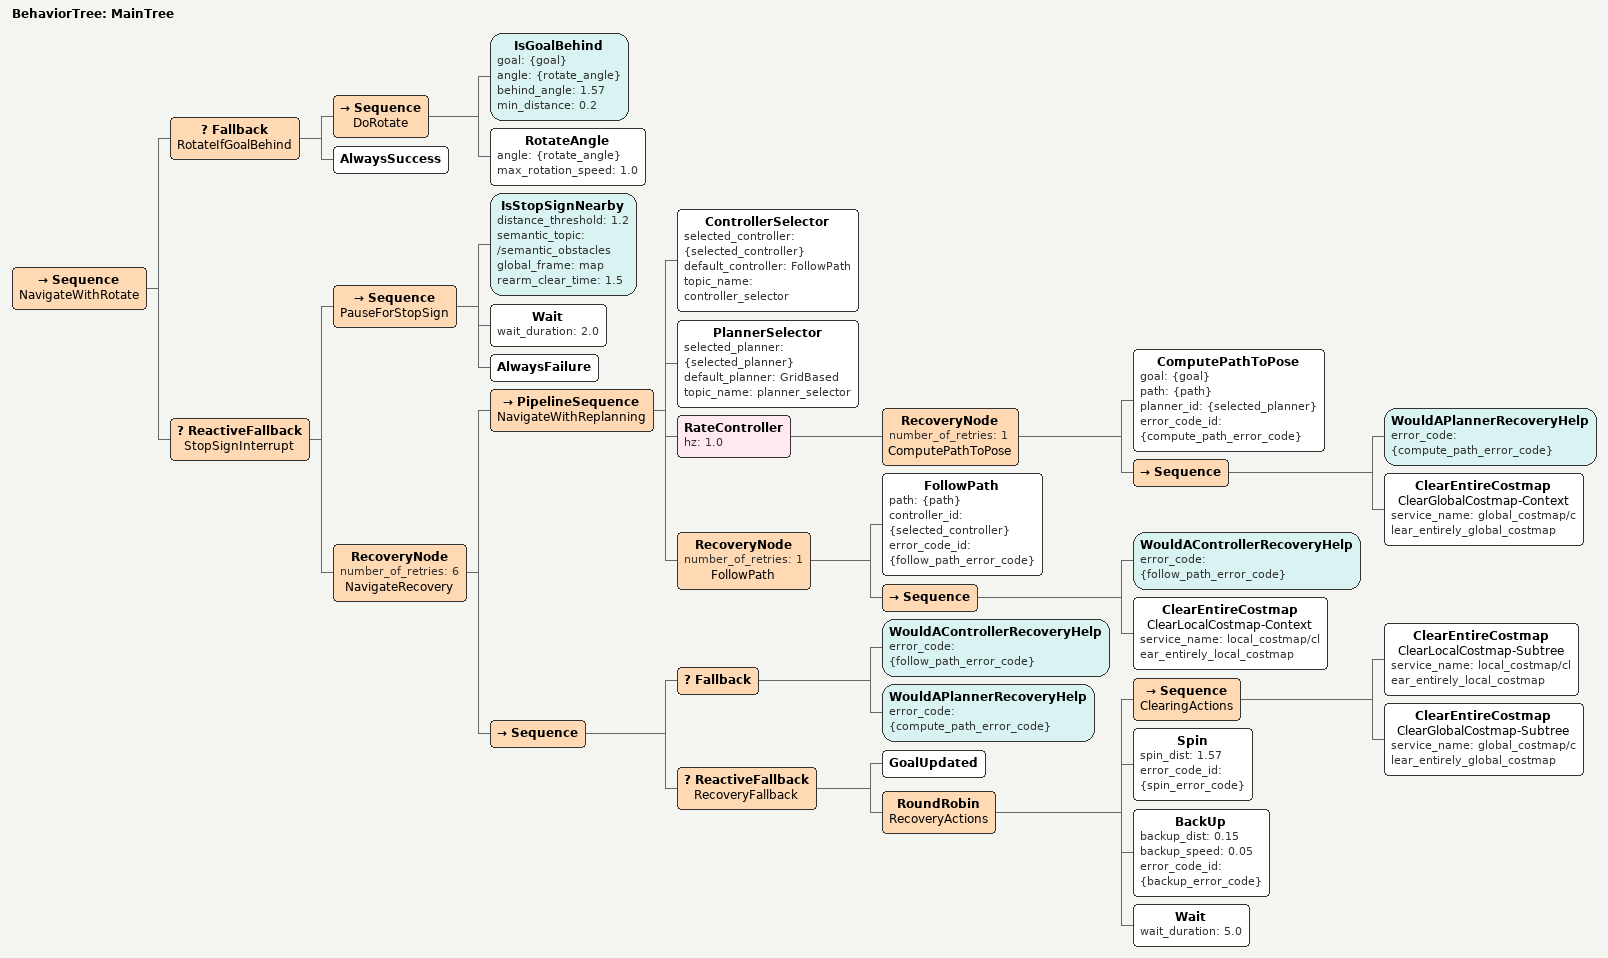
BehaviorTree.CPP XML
<root BTCPP_format="4" maint_tree_to_execute="MainTree">
    <BehaviorTree ID="MainTree">
        <Sequence name="NavigateWithRotate">
            <Fallback name="RotateIfGoalBehind">
                <Sequence name="DoRotate">
                    <IsGoalBehind goal="{goal}" angle="{rotate_angle}" behind_angle="1.57" min_distance="0.2"/>
                    <RotateAngle angle="{rotate_angle}" max_rotation_speed="1.0"/>
                </Sequence>
                <AlwaysSuccess/>
            </Fallback>
            <ReactiveFallback name="StopSignInterrupt">
                <Sequence name="PauseForStopSign">
                    <IsStopSignNearby distance_threshold="1.2" semantic_topic="/semantic_obstacles" global_frame="map" rearm_clear_time="1.5"/>
                    <Wait wait_duration="2.0"/>
                    <AlwaysFailure/>
                </Sequence>
                <RecoveryNode number_of_retries="6" name="NavigateRecovery">
                    <PipelineSequence name="NavigateWithReplanning">
                        <ControllerSelector selected_controller="{selected_controller}" default_controller="FollowPath" topic_name="controller_selector"/>
                        <PlannerSelector selected_planner="{selected_planner}" default_planner="GridBased" topic_name="planner_selector"/>
                        <RateController hz="1.0">
                            <RecoveryNode number_of_retries="1" name="ComputePathToPose">
                                <ComputePathToPose goal="{goal}" path="{path}" planner_id="{selected_planner}" error_code_id="{compute_path_error_code}"/>
                                <Sequence>
                                    <WouldAPlannerRecoveryHelp error_code="{compute_path_error_code}"/>
                                    <ClearEntireCostmap name="ClearGlobalCostmap-Context" service_name="global_costmap/clear_entirely_global_costmap"/>
                                </Sequence>
                            </RecoveryNode>
                        </RateController>
                        <RecoveryNode number_of_retries="1" name="FollowPath">
                            <FollowPath path="{path}" controller_id="{selected_controller}" error_code_id="{follow_path_error_code}"/>
                            <Sequence>
                                <WouldAControllerRecoveryHelp error_code="{follow_path_error_code}"/>
                                <ClearEntireCostmap name="ClearLocalCostmap-Context" service_name="local_costmap/clear_entirely_local_costmap"/>
                            </Sequence>
                        </RecoveryNode>
                    </PipelineSequence>
                    <Sequence>
                        <Fallback>
                            <WouldAControllerRecoveryHelp error_code="{follow_path_error_code}"/>
                            <WouldAPlannerRecoveryHelp error_code="{compute_path_error_code}"/>
                        </Fallback>
                        <ReactiveFallback name="RecoveryFallback">
                            <GoalUpdated/>
                            <RoundRobin name="RecoveryActions">
                                <Sequence name="ClearingActions">
                                    <ClearEntireCostmap name="ClearLocalCostmap-Subtree" service_name="local_costmap/clear_entirely_local_costmap"/>
                                    <ClearEntireCostmap name="ClearGlobalCostmap-Subtree" service_name="global_costmap/clear_entirely_global_costmap"/>
                                </Sequence>
                                <Spin spin_dist="1.57" error_code_id="{spin_error_code}"/>
                                <BackUp backup_dist="0.15" backup_speed="0.05" error_code_id="{backup_error_code}"/>
                                <Wait wait_duration="5.0"/>
                            </RoundRobin>
                        </ReactiveFallback>
                    </Sequence>
                </RecoveryNode>
            </ReactiveFallback>
        </Sequence>
    </BehaviorTree>
</root>
